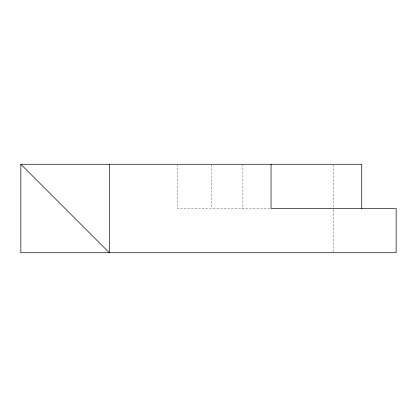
<?xml version="1.0" encoding="UTF-8"?>
<svg xmlns="http://www.w3.org/2000/svg" width="417" height="417" viewBox="0 0 417 417"><rect width="100%" height="100%" fill="white"/><g stroke="black" fill="none" stroke-linecap="round" stroke-linejoin="round"><path stroke-width="0.31" stroke-dasharray="2.08 1.56" d="M269.773 208.5L177.225 208.5L177.225 164.923M333.6 164.923L333.6 209.152M333.6 209.803L333.6 252.077M242.903 164.272L242.903 208.5M211.627 164.923L211.627 208.5"/><path stroke-width="0.63" d="M271.05 164.272L271.05 208.5L396.15 208.5L396.15 252.728L20.85 252.728L20.85 164.272L361.748 164.272L361.748 208.5M20.85 164.272L109.311 252.728L109.311 164.272"/></g></svg>
